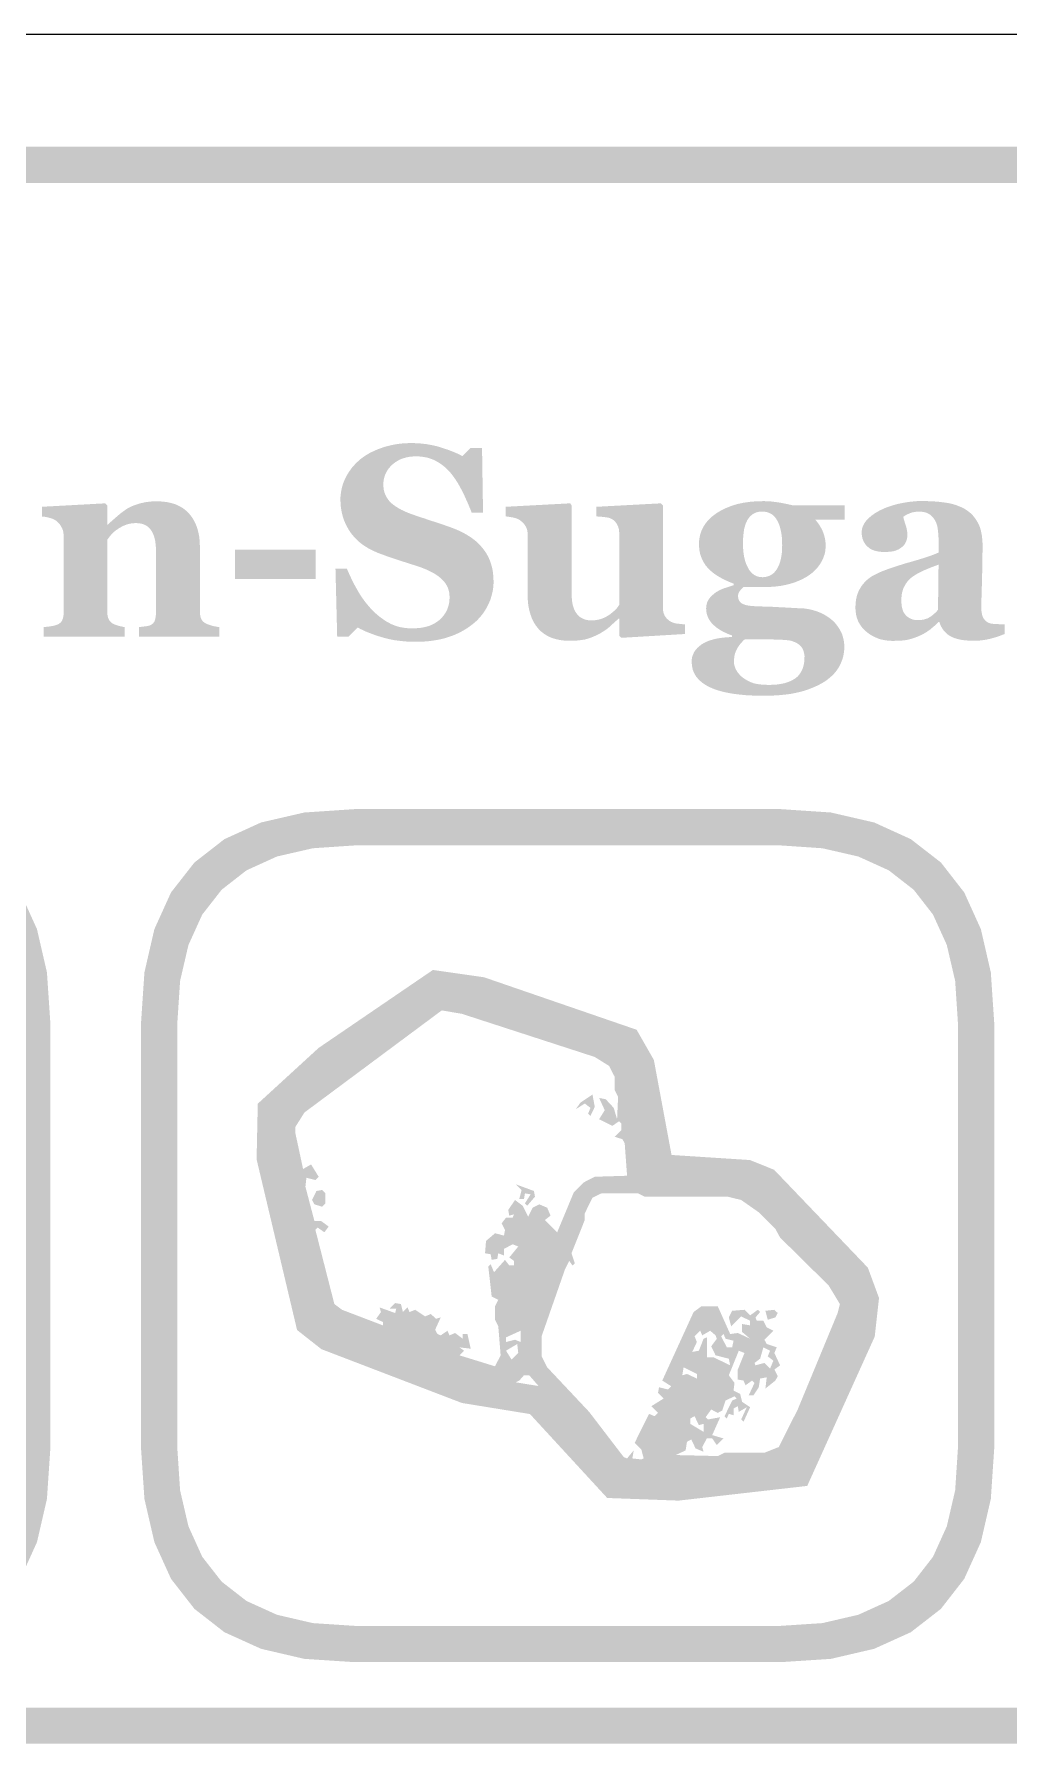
# Model space of a CAD drawing. Header units: millimetres. Extents: x 6 to 297, y 6 to 451.
# Drawn here: x 32.12 to 42.86, y 20.56 to 39.4 of the extents above; entities that cross this region are included whole.
import ezdxf

# ---------------------------------------------------------------- set-up
doc = ezdxf.new("R2010")
doc.units = ezdxf.units.MM
doc.layers.add('CUT', color=1, linetype='Continuous')
doc.layers.add('RASTER', color=7, linetype='Continuous')

msp = doc.modelspace()

# ---------------------------------------------------------------- hatches: boundary and pattern name
at = {"layer": 'RASTER'}
h = msp.add_hatch(color=7, dxfattribs=at)
h.paths.add_polyline_path([(7.2, 35.956), (7.234, 36.471), (7.337, 36.918), (7.509, 37.296), (7.75, 37.606), (8.059, 37.846), (8.438, 38.018), (8.884, 38.121), (9.4, 38.156), (66.6, 38.156), (67.116, 38.121), (67.563, 38.018), (67.941, 37.846), (68.25, 37.606), (68.491, 37.296), (68.663, 36.918), (68.766, 36.471), (68.8, 35.956), (68.8, 22.756), (68.766, 22.24), (68.663, 21.793), (68.491, 21.415), (68.25, 21.106), (67.941, 20.865), (67.563, 20.693), (67.116, 20.59), (66.6, 20.556), (9.4, 20.556), (8.884, 20.59), (8.438, 20.693), (8.059, 20.865), (7.75, 21.106), (7.509, 21.415), (7.337, 21.793), (7.234, 22.24), (7.2, 22.756)])
h.paths.add_polyline_path([(7.6, 35.956), (7.6, 22.756), (7.628, 22.334), (7.712, 21.968), (7.853, 21.659), (8.05, 21.406), (8.303, 21.209), (8.612, 21.068), (8.978, 20.984), (9.4, 20.956), (66.6, 20.956), (67.022, 20.984), (67.387, 21.068), (67.697, 21.209), (67.95, 21.406), (68.147, 21.659), (68.288, 21.968), (68.372, 22.334), (68.4, 22.756), (68.4, 35.956), (68.372, 36.378), (68.288, 36.743), (68.147, 37.053), (67.95, 37.306), (67.697, 37.503), (67.387, 37.643), (67.022, 37.728), (66.6, 37.756), (9.4, 37.756), (8.978, 37.728), (8.612, 37.643), (8.303, 37.503), (8.05, 37.306), (7.853, 37.053), (7.712, 36.743), (7.628, 36.378), (7.6, 35.956)], flags=0)
for points in [[(36.321, 32.7), (36.274, 32.701), (36.228, 32.703), (36.182, 32.707), (36.137, 32.712), (36.093, 32.718), (36.05, 32.726), (36.008, 32.736), (35.966, 32.747), (35.926, 32.759), (35.887, 32.771), (35.85, 32.785), (35.814, 32.798), (35.78, 32.812), (35.747, 32.827), (35.716, 32.842), (35.687, 32.858), (35.586, 32.756), (35.461, 32.756), (35.442, 33.507), (35.568, 33.507), (35.579, 33.48), (35.591, 33.453), (35.604, 33.425), (35.617, 33.397), (35.631, 33.369), (35.645, 33.34), (35.661, 33.311), (35.677, 33.282), (35.694, 33.252), (35.711, 33.224), (35.729, 33.196), (35.748, 33.169), (35.767, 33.143), (35.787, 33.118), (35.808, 33.093), (35.829, 33.069), (35.852, 33.045), (35.875, 33.022), (35.899, 33.001), (35.924, 32.98), (35.949, 32.961), (35.975, 32.943), (36.002, 32.925), (36.029, 32.91), (36.057, 32.895), (36.087, 32.883), (36.117, 32.872), (36.149, 32.863), (36.182, 32.857), (36.216, 32.852), (36.251, 32.849), (36.288, 32.848), (36.336, 32.85), (36.381, 32.854), (36.424, 32.862), (36.464, 32.872), (36.5, 32.886), (36.534, 32.903), (36.565, 32.923), (36.593, 32.945), (36.618, 32.971), (36.639, 32.997), (36.658, 33.026), (36.673, 33.055), (36.684, 33.087), (36.693, 33.12), (36.698, 33.155), (36.699, 33.191), (36.698, 33.221), (36.694, 33.249), (36.687, 33.277), (36.677, 33.303), (36.664, 33.328), (36.649, 33.351), (36.63, 33.374), (36.609, 33.395), (36.585, 33.415), (36.558, 33.435), (36.528, 33.454), (36.494, 33.472), (36.458, 33.49), (36.418, 33.507), (36.376, 33.523), (36.33, 33.538), (36.3, 33.548), (36.27, 33.557), (36.241, 33.567), (36.212, 33.576), (36.184, 33.585), (36.157, 33.594), (36.13, 33.603), (36.104, 33.611), (36.078, 33.62), (36.053, 33.628), (36.028, 33.637), (36.004, 33.645), (35.98, 33.654), (35.956, 33.663), (35.933, 33.671), (35.91, 33.68), (35.859, 33.702), (35.812, 33.726), (35.768, 33.753), (35.727, 33.781), (35.69, 33.812), (35.656, 33.846), (35.626, 33.881), (35.598, 33.919), (35.575, 33.958), (35.554, 33.999), (35.536, 34.04), (35.522, 34.083), (35.511, 34.127), (35.503, 34.172), (35.498, 34.219), (35.497, 34.266), (35.497, 34.296), (35.5, 34.326), (35.504, 34.356), (35.51, 34.385), (35.517, 34.414), (35.526, 34.443), (35.537, 34.471), (35.549, 34.5), (35.563, 34.527), (35.579, 34.554), (35.596, 34.58), (35.614, 34.606), (35.634, 34.631), (35.656, 34.655), (35.679, 34.678), (35.703, 34.701), (35.728, 34.721), (35.755, 34.741), (35.783, 34.759), (35.813, 34.777), (35.845, 34.793), (35.879, 34.809), (35.914, 34.824), (35.951, 34.837), (35.989, 34.85), (36.028, 34.86), (36.068, 34.869), (36.108, 34.877), (36.15, 34.883), (36.192, 34.887), (36.235, 34.889), (36.279, 34.89), (36.322, 34.889), (36.364, 34.887), (36.405, 34.883), (36.446, 34.878), (36.486, 34.871), (36.526, 34.863), (36.564, 34.854), (36.603, 34.842), (36.639, 34.83), (36.674, 34.819), (36.707, 34.807), (36.737, 34.795), (36.766, 34.783), (36.793, 34.771), (36.817, 34.759), (36.84, 34.746), (36.929, 34.834), (37.057, 34.834), (37.068, 34.125), (36.942, 34.125), (36.931, 34.154), (36.919, 34.183), (36.907, 34.212), (36.895, 34.241), (36.881, 34.27), (36.868, 34.3), (36.854, 34.329), (36.839, 34.359), (36.824, 34.388), (36.809, 34.416), (36.794, 34.443), (36.778, 34.468), (36.762, 34.493), (36.746, 34.515), (36.73, 34.537), (36.714, 34.557), (36.696, 34.578), (36.677, 34.598), (36.657, 34.616), (36.637, 34.634), (36.616, 34.65), (36.594, 34.666), (36.571, 34.68), (36.548, 34.693), (36.524, 34.705), (36.499, 34.715), (36.473, 34.724), (36.447, 34.731), (36.419, 34.736), (36.39, 34.74), (36.36, 34.743), (36.329, 34.744), (36.29, 34.742), (36.253, 34.738), (36.218, 34.731), (36.185, 34.721), (36.153, 34.709), (36.124, 34.693), (36.096, 34.675), (36.07, 34.654), (36.047, 34.631), (36.026, 34.607), (36.009, 34.581), (35.995, 34.554), (35.984, 34.526), (35.976, 34.496), (35.971, 34.465), (35.97, 34.433), (35.971, 34.403), (35.975, 34.374), (35.982, 34.346), (35.992, 34.32), (36.004, 34.295), (36.019, 34.272), (36.036, 34.25), (36.057, 34.229), (36.08, 34.21), (36.107, 34.191), (36.136, 34.173), (36.168, 34.155), (36.204, 34.138), (36.242, 34.121), (36.284, 34.106), (36.329, 34.09), (36.356, 34.081), (36.383, 34.072), (36.411, 34.063), (36.438, 34.054), (36.466, 34.044), (36.494, 34.035), (36.522, 34.026), (36.55, 34.017), (36.578, 34.008), (36.605, 33.999), (36.631, 33.99), (36.656, 33.981), (36.681, 33.972), (36.705, 33.964), (36.728, 33.955), (36.75, 33.947), (36.802, 33.925), (36.85, 33.902), (36.895, 33.876), (36.937, 33.849), (36.976, 33.82), (37.012, 33.789), (37.044, 33.755), (37.073, 33.72), (37.099, 33.683), (37.122, 33.644), (37.141, 33.602), (37.156, 33.559), (37.169, 33.513), (37.177, 33.465), (37.182, 33.415), (37.184, 33.362), (37.183, 33.329), (37.18, 33.295), (37.175, 33.262), (37.168, 33.23), (37.159, 33.197), (37.149, 33.165), (37.136, 33.133), (37.121, 33.101), (37.105, 33.071), (37.087, 33.041), (37.068, 33.013), (37.047, 32.986), (37.025, 32.961), (37.002, 32.936), (36.977, 32.914), (36.951, 32.892), (36.921, 32.87), (36.89, 32.848), (36.858, 32.829), (36.825, 32.81), (36.79, 32.793), (36.755, 32.777), (36.718, 32.763), (36.68, 32.75), (36.641, 32.738), (36.6, 32.728), (36.558, 32.72), (36.514, 32.713), (36.468, 32.707), (36.421, 32.703), (36.372, 32.701), (36.321, 32.7)], [(34.161, 32.756), (33.279, 32.756), (33.279, 32.863), (33.286, 32.863), (33.293, 32.864), (33.301, 32.865), (33.31, 32.866), (33.318, 32.867), (33.327, 32.868), (33.336, 32.869), (33.346, 32.87), (33.356, 32.871), (33.365, 32.873), (33.373, 32.874), (33.381, 32.876), (33.388, 32.878), (33.395, 32.88), (33.401, 32.882), (33.406, 32.885), (33.414, 32.889), (33.421, 32.894), (33.427, 32.899), (33.433, 32.904), (33.438, 32.911), (33.443, 32.917), (33.447, 32.924), (33.45, 32.932), (33.453, 32.94), (33.456, 32.949), (33.458, 32.959), (33.46, 32.97), (33.462, 32.981), (33.463, 32.994), (33.463, 33.008), (33.463, 33.022), (33.463, 33.708), (33.463, 33.744), (33.46, 33.778), (33.456, 33.81), (33.45, 33.839), (33.442, 33.866), (33.432, 33.89), (33.421, 33.913), (33.408, 33.933), (33.394, 33.95), (33.378, 33.966), (33.36, 33.979), (33.341, 33.989), (33.319, 33.998), (33.297, 34.003), (33.273, 34.007), (33.247, 34.008), (33.232, 34.008), (33.218, 34.007), (33.204, 34.006), (33.19, 34.004), (33.176, 34.001), (33.163, 33.998), (33.15, 33.995), (33.137, 33.991), (33.125, 33.986), (33.112, 33.981), (33.1, 33.975), (33.087, 33.969), (33.075, 33.962), (33.063, 33.955), (33.051, 33.948), (33.039, 33.939), (33.028, 33.932), (33.018, 33.925), (33.009, 33.917), (33, 33.91), (32.992, 33.902), (32.984, 33.895), (32.977, 33.887), (32.97, 33.879), (32.964, 33.872), (32.958, 33.864), (32.952, 33.857), (32.947, 33.85), (32.942, 33.844), (32.937, 33.837), (32.932, 33.831), (32.927, 33.825), (32.927, 33.038), (32.927, 33.026), (32.928, 33.014), (32.929, 33.002), (32.931, 32.991), (32.933, 32.981), (32.935, 32.971), (32.938, 32.962), (32.942, 32.953), (32.946, 32.944), (32.95, 32.937), (32.956, 32.929), (32.961, 32.923), (32.968, 32.916), (32.975, 32.911), (32.982, 32.905), (32.99, 32.901), (32.996, 32.898), (33.003, 32.894), (33.009, 32.891), (33.017, 32.888), (33.024, 32.885), (33.032, 32.883), (33.04, 32.88), (33.049, 32.877), (33.058, 32.875), (33.066, 32.873), (33.075, 32.87), (33.084, 32.869), (33.092, 32.867), (33.101, 32.865), (33.109, 32.864), (33.118, 32.863), (33.118, 32.756), (32.227, 32.756), (32.227, 32.863), (32.236, 32.863), (32.245, 32.864), (32.255, 32.865), (32.264, 32.866), (32.273, 32.867), (32.282, 32.868), (32.292, 32.869), (32.301, 32.871), (32.31, 32.872), (32.319, 32.874), (32.327, 32.875), (32.336, 32.877), (32.343, 32.879), (32.351, 32.88), (32.358, 32.883), (32.365, 32.885), (32.376, 32.889), (32.386, 32.894), (32.396, 32.899), (32.404, 32.905), (32.412, 32.912), (32.419, 32.919), (32.424, 32.926), (32.429, 32.934), (32.433, 32.943), (32.437, 32.953), (32.44, 32.963), (32.442, 32.973), (32.444, 32.985), (32.446, 32.997), (32.447, 33.009), (32.447, 33.022), (32.447, 33.875), (32.446, 33.886), (32.445, 33.897), (32.443, 33.909), (32.441, 33.92), (32.438, 33.931), (32.434, 33.942), (32.429, 33.953), (32.423, 33.964), (32.417, 33.975), (32.411, 33.985), (32.404, 33.995), (32.396, 34.004), (32.388, 34.013), (32.38, 34.021), (32.371, 34.029), (32.362, 34.036), (32.355, 34.04), (32.348, 34.044), (32.34, 34.048), (32.332, 34.052), (32.323, 34.056), (32.314, 34.059), (32.305, 34.062), (32.295, 34.065), (32.285, 34.068), (32.275, 34.071), (32.264, 34.073), (32.253, 34.075), (32.242, 34.077), (32.23, 34.079), (32.219, 34.08), (32.207, 34.081), (32.207, 34.188), (32.905, 34.226), (32.927, 34.204), (32.927, 33.992), (32.933, 33.992), (32.944, 34.001), (32.955, 34.011), (32.966, 34.022), (32.979, 34.032), (32.991, 34.044), (33.005, 34.055), (33.018, 34.067), (33.033, 34.08), (33.047, 34.092), (33.061, 34.104), (33.075, 34.116), (33.089, 34.126), (33.103, 34.137), (33.116, 34.146), (33.129, 34.155), (33.141, 34.163), (33.155, 34.172), (33.17, 34.18), (33.187, 34.188), (33.204, 34.196), (33.222, 34.203), (33.241, 34.21), (33.262, 34.217), (33.283, 34.224), (33.305, 34.229), (33.328, 34.234), (33.351, 34.239), (33.374, 34.242), (33.398, 34.245), (33.422, 34.247), (33.446, 34.248), (33.471, 34.248), (33.529, 34.246), (33.583, 34.24), (33.633, 34.229), (33.68, 34.215), (33.723, 34.195), (33.762, 34.172), (33.797, 34.145), (33.829, 34.113), (33.857, 34.078), (33.881, 34.04), (33.902, 33.999), (33.918, 33.955), (33.931, 33.909), (33.941, 33.86), (33.946, 33.808), (33.948, 33.753), (33.948, 33.036), (33.948, 33.022), (33.949, 33.01), (33.951, 32.998), (33.952, 32.987), (33.955, 32.976), (33.957, 32.967), (33.961, 32.957), (33.964, 32.949), (33.969, 32.941), (33.974, 32.934), (33.98, 32.927), (33.987, 32.92), (33.995, 32.914), (34.004, 32.908), (34.014, 32.903), (34.024, 32.898), (34.03, 32.895), (34.037, 32.893), (34.044, 32.89), (34.051, 32.888), (34.058, 32.885), (34.066, 32.882), (34.074, 32.88), (34.082, 32.877), (34.091, 32.875), (34.1, 32.873), (34.109, 32.87), (34.119, 32.869), (34.129, 32.867), (34.139, 32.865), (34.15, 32.864), (34.161, 32.863)], [(39.292, 32.786), (38.593, 32.744), (38.571, 32.765), (38.571, 32.956), (38.563, 32.956), (38.55, 32.945), (38.538, 32.934), (38.525, 32.923), (38.513, 32.912), (38.501, 32.901), (38.489, 32.89), (38.477, 32.879), (38.465, 32.868), (38.453, 32.857), (38.44, 32.847), (38.427, 32.837), (38.413, 32.827), (38.398, 32.817), (38.383, 32.808), (38.368, 32.798), (38.352, 32.789), (38.333, 32.78), (38.315, 32.771), (38.297, 32.763), (38.279, 32.755), (38.261, 32.748), (38.244, 32.742), (38.227, 32.736), (38.21, 32.731), (38.193, 32.726), (38.173, 32.723), (38.152, 32.719), (38.128, 32.717), (38.103, 32.714), (38.076, 32.713), (38.047, 32.712), (38.016, 32.712), (37.962, 32.714), (37.912, 32.72), (37.865, 32.731), (37.821, 32.745), (37.78, 32.764), (37.742, 32.787), (37.708, 32.814), (37.677, 32.845), (37.649, 32.88), (37.625, 32.919), (37.605, 32.961), (37.589, 33.006), (37.576, 33.055), (37.566, 33.107), (37.561, 33.162), (37.559, 33.222), (37.559, 33.881), (37.559, 33.895), (37.558, 33.908), (37.556, 33.921), (37.554, 33.933), (37.55, 33.944), (37.547, 33.954), (37.542, 33.964), (37.537, 33.974), (37.531, 33.983), (37.525, 33.991), (37.519, 34), (37.511, 34.008), (37.504, 34.015), (37.496, 34.023), (37.487, 34.03), (37.479, 34.037), (37.471, 34.043), (37.463, 34.048), (37.454, 34.052), (37.445, 34.056), (37.435, 34.06), (37.425, 34.063), (37.414, 34.066), (37.402, 34.069), (37.391, 34.071), (37.379, 34.073), (37.368, 34.075), (37.358, 34.077), (37.347, 34.078), (37.337, 34.08), (37.327, 34.081), (37.317, 34.081), (37.317, 34.188), (38.028, 34.226), (38.044, 34.204), (38.044, 33.23), (38.045, 33.194), (38.048, 33.16), (38.052, 33.128), (38.058, 33.099), (38.067, 33.073), (38.076, 33.049), (38.088, 33.027), (38.102, 33.008), (38.117, 32.991), (38.133, 32.976), (38.151, 32.964), (38.17, 32.954), (38.191, 32.946), (38.213, 32.94), (38.236, 32.937), (38.261, 32.936), (38.286, 32.937), (38.311, 32.939), (38.336, 32.944), (38.359, 32.949), (38.382, 32.957), (38.405, 32.966), (38.426, 32.977), (38.448, 32.99), (38.468, 33.004), (38.486, 33.018), (38.503, 33.032), (38.519, 33.046), (38.534, 33.061), (38.547, 33.076), (38.558, 33.091), (38.568, 33.106), (38.568, 33.895), (38.568, 33.908), (38.567, 33.92), (38.566, 33.931), (38.564, 33.943), (38.561, 33.954), (38.558, 33.964), (38.554, 33.975), (38.549, 33.985), (38.544, 33.994), (38.539, 34.004), (38.533, 34.012), (38.526, 34.021), (38.519, 34.028), (38.511, 34.036), (38.503, 34.043), (38.494, 34.049), (38.487, 34.053), (38.479, 34.057), (38.471, 34.061), (38.462, 34.064), (38.452, 34.067), (38.441, 34.069), (38.43, 34.071), (38.418, 34.073), (38.406, 34.074), (38.394, 34.075), (38.381, 34.077), (38.369, 34.078), (38.356, 34.079), (38.343, 34.08), (38.331, 34.081), (38.318, 34.081), (38.318, 34.188), (39.028, 34.226), (39.05, 34.204), (39.05, 33.074), (39.051, 33.061), (39.052, 33.049), (39.053, 33.037), (39.055, 33.026), (39.058, 33.016), (39.062, 33.005), (39.066, 32.996), (39.071, 32.986), (39.076, 32.978), (39.082, 32.969), (39.089, 32.961), (39.096, 32.953), (39.104, 32.946), (39.112, 32.939), (39.121, 32.932), (39.131, 32.926), (39.138, 32.921), (39.146, 32.918), (39.154, 32.914), (39.163, 32.911), (39.172, 32.908), (39.182, 32.905), (39.192, 32.903), (39.203, 32.901), (39.215, 32.9), (39.226, 32.899), (39.237, 32.897), (39.248, 32.896), (39.259, 32.895), (39.27, 32.894), (39.281, 32.894), (39.292, 32.893)], [(35.224, 33.393), (34.336, 33.393), (34.336, 33.717), (35.224, 33.717)]]:
    msp.add_hatch(color=7, dxfattribs=at).paths.add_polyline_path(points)
h = msp.add_hatch(color=7, dxfattribs=at)
h.paths.add_polyline_path([(41.051, 34.045), (40.729, 34.045), (40.743, 34.029), (40.756, 34.012), (40.768, 33.995), (40.779, 33.979), (40.789, 33.961), (40.799, 33.944), (40.807, 33.926), (40.815, 33.909), (40.821, 33.891), (40.827, 33.872), (40.832, 33.854), (40.836, 33.835), (40.839, 33.817), (40.841, 33.798), (40.843, 33.778), (40.843, 33.759), (40.842, 33.734), (40.84, 33.709), (40.836, 33.685), (40.83, 33.661), (40.822, 33.638), (40.813, 33.615), (40.802, 33.592), (40.789, 33.569), (40.775, 33.548), (40.76, 33.527), (40.744, 33.508), (40.726, 33.489), (40.708, 33.472), (40.689, 33.455), (40.668, 33.44), (40.647, 33.425), (40.624, 33.411), (40.6, 33.398), (40.576, 33.386), (40.55, 33.374), (40.523, 33.363), (40.496, 33.353), (40.467, 33.344), (40.438, 33.336), (40.407, 33.328), (40.376, 33.322), (40.345, 33.316), (40.312, 33.312), (40.279, 33.308), (40.246, 33.306), (40.212, 33.304), (40.177, 33.304), (39.938, 33.304), (39.934, 33.3), (39.929, 33.296), (39.924, 33.292), (39.919, 33.287), (39.915, 33.281), (39.91, 33.275), (39.904, 33.269), (39.899, 33.262), (39.894, 33.255), (39.89, 33.248), (39.886, 33.241), (39.883, 33.234), (39.881, 33.227), (39.879, 33.22), (39.878, 33.214), (39.878, 33.207), (39.879, 33.191), (39.881, 33.177), (39.885, 33.164), (39.891, 33.152), (39.898, 33.142), (39.907, 33.132), (39.917, 33.124), (39.929, 33.118), (39.943, 33.112), (39.96, 33.106), (39.979, 33.102), (40.001, 33.098), (40.026, 33.095), (40.053, 33.093), (40.083, 33.091), (40.115, 33.09), (40.149, 33.089), (40.182, 33.088), (40.216, 33.087), (40.249, 33.086), (40.283, 33.084), (40.317, 33.082), (40.351, 33.081), (40.385, 33.079), (40.418, 33.077), (40.448, 33.075), (40.476, 33.074), (40.502, 33.072), (40.525, 33.071), (40.545, 33.07), (40.564, 33.07), (40.58, 33.069), (40.601, 33.068), (40.622, 33.065), (40.643, 33.062), (40.664, 33.058), (40.685, 33.054), (40.706, 33.048), (40.727, 33.042), (40.748, 33.035), (40.769, 33.027), (40.788, 33.019), (40.808, 33.01), (40.826, 33), (40.844, 32.99), (40.861, 32.979), (40.877, 32.968), (40.893, 32.956), (40.91, 32.943), (40.925, 32.929), (40.94, 32.914), (40.955, 32.898), (40.968, 32.881), (40.981, 32.863), (40.993, 32.845), (41.004, 32.825), (41.015, 32.805), (41.024, 32.784), (41.031, 32.762), (41.037, 32.739), (41.042, 32.716), (41.046, 32.692), (41.048, 32.667), (41.048, 32.641), (41.048, 32.614), (41.045, 32.587), (41.041, 32.56), (41.035, 32.533), (41.027, 32.507), (41.018, 32.482), (41.007, 32.457), (40.995, 32.432), (40.981, 32.408), (40.965, 32.385), (40.947, 32.362), (40.927, 32.34), (40.906, 32.32), (40.883, 32.3), (40.858, 32.28), (40.832, 32.262), (40.802, 32.244), (40.771, 32.227), (40.738, 32.211), (40.704, 32.196), (40.669, 32.182), (40.632, 32.169), (40.594, 32.157), (40.554, 32.146), (40.512, 32.137), (40.468, 32.128), (40.422, 32.121), (40.373, 32.116), (40.322, 32.111), (40.268, 32.108), (40.212, 32.106), (40.153, 32.105), (40.06, 32.107), (39.972, 32.111), (39.89, 32.119), (39.814, 32.129), (39.744, 32.142), (39.679, 32.158), (39.62, 32.177), (39.567, 32.199), (39.52, 32.224), (39.48, 32.252), (39.445, 32.283), (39.417, 32.316), (39.395, 32.353), (39.379, 32.392), (39.37, 32.435), (39.367, 32.48), (39.368, 32.509), (39.373, 32.536), (39.382, 32.561), (39.394, 32.586), (39.409, 32.609), (39.428, 32.631), (39.45, 32.651), (39.475, 32.671), (39.504, 32.688), (39.537, 32.704), (39.573, 32.717), (39.614, 32.729), (39.658, 32.738), (39.705, 32.745), (39.757, 32.75), (39.812, 32.753), (39.812, 32.77), (39.779, 32.782), (39.748, 32.795), (39.719, 32.809), (39.692, 32.823), (39.667, 32.839), (39.643, 32.855), (39.622, 32.873), (39.602, 32.891), (39.584, 32.91), (39.569, 32.93), (39.556, 32.951), (39.545, 32.973), (39.537, 32.995), (39.531, 33.018), (39.528, 33.042), (39.526, 33.066), (39.527, 33.081), (39.528, 33.096), (39.531, 33.11), (39.534, 33.123), (39.538, 33.136), (39.543, 33.148), (39.549, 33.159), (39.556, 33.17), (39.564, 33.181), (39.572, 33.191), (39.581, 33.201), (39.591, 33.21), (39.601, 33.219), (39.611, 33.228), (39.622, 33.237), (39.633, 33.245), (39.644, 33.252), (39.655, 33.258), (39.667, 33.265), (39.679, 33.271), (39.691, 33.277), (39.705, 33.282), (39.719, 33.288), (39.733, 33.293), (39.747, 33.297), (39.761, 33.302), (39.774, 33.306), (39.787, 33.31), (39.799, 33.314), (39.81, 33.318), (39.821, 33.321), (39.831, 33.324), (39.831, 33.34), (39.783, 33.359), (39.739, 33.379), (39.697, 33.4), (39.659, 33.422), (39.625, 33.444), (39.593, 33.468), (39.565, 33.493), (39.54, 33.519), (39.518, 33.546), (39.5, 33.575), (39.484, 33.605), (39.471, 33.636), (39.46, 33.669), (39.453, 33.703), (39.449, 33.739), (39.447, 33.777), (39.45, 33.829), (39.46, 33.879), (39.475, 33.926), (39.497, 33.97), (39.525, 34.012), (39.559, 34.051), (39.599, 34.087), (39.646, 34.121), (39.697, 34.151), (39.752, 34.177), (39.81, 34.2), (39.871, 34.218), (39.935, 34.232), (40.003, 34.242), (40.074, 34.248), (40.149, 34.25), (40.174, 34.25), (40.198, 34.249), (40.223, 34.248), (40.247, 34.246), (40.271, 34.243), (40.295, 34.24), (40.318, 34.237), (40.342, 34.233), (40.364, 34.229), (40.385, 34.225), (40.405, 34.221), (40.423, 34.217), (40.44, 34.213), (40.456, 34.21), (40.47, 34.206), (40.483, 34.203), (41.051, 34.203)])
h.paths.add_polyline_path([(40.364, 33.765), (40.363, 33.807), (40.361, 33.846), (40.357, 33.883), (40.351, 33.918), (40.343, 33.951), (40.334, 33.982), (40.323, 34.01), (40.31, 34.036), (40.296, 34.059), (40.279, 34.08), (40.261, 34.097), (40.241, 34.111), (40.219, 34.122), (40.196, 34.129), (40.17, 34.134), (40.143, 34.136), (40.129, 34.135), (40.115, 34.134), (40.102, 34.132), (40.09, 34.129), (40.077, 34.125), (40.066, 34.12), (40.054, 34.115), (40.043, 34.109), (40.033, 34.101), (40.023, 34.093), (40.014, 34.085), (40.005, 34.075), (39.997, 34.065), (39.989, 34.054), (39.981, 34.043), (39.975, 34.03), (39.969, 34.017), (39.963, 34.004), (39.958, 33.99), (39.954, 33.976), (39.95, 33.961), (39.946, 33.946), (39.943, 33.93), (39.941, 33.914), (39.939, 33.897), (39.937, 33.88), (39.936, 33.863), (39.934, 33.846), (39.933, 33.829), (39.933, 33.812), (39.932, 33.794), (39.932, 33.777), (39.933, 33.738), (39.936, 33.7), (39.94, 33.665), (39.946, 33.631), (39.954, 33.599), (39.963, 33.569), (39.975, 33.541), (39.988, 33.515), (40.002, 33.49), (40.019, 33.47), (40.036, 33.452), (40.055, 33.438), (40.076, 33.426), (40.098, 33.418), (40.121, 33.414), (40.146, 33.412), (40.172, 33.413), (40.196, 33.418), (40.218, 33.425), (40.239, 33.435), (40.259, 33.448), (40.277, 33.464), (40.293, 33.483), (40.308, 33.504), (40.321, 33.529), (40.333, 33.555), (40.342, 33.584), (40.35, 33.616), (40.356, 33.649), (40.361, 33.686), (40.363, 33.724), (40.364, 33.765)], flags=0)
h.paths.add_polyline_path([(40.61, 32.535), (40.61, 32.547), (40.609, 32.559), (40.606, 32.572), (40.603, 32.584), (40.599, 32.597), (40.595, 32.609), (40.589, 32.621), (40.583, 32.633), (40.574, 32.645), (40.564, 32.657), (40.552, 32.668), (40.537, 32.678), (40.521, 32.688), (40.502, 32.697), (40.481, 32.705), (40.458, 32.713), (40.444, 32.715), (40.427, 32.717), (40.409, 32.719), (40.388, 32.721), (40.365, 32.722), (40.341, 32.723), (40.314, 32.724), (40.284, 32.725), (40.253, 32.726), (40.218, 32.726), (40.181, 32.727), (40.141, 32.727), (40.098, 32.727), (40.052, 32.728), (40.004, 32.728), (39.953, 32.728), (39.94, 32.717), (39.928, 32.705), (39.917, 32.693), (39.906, 32.68), (39.895, 32.667), (39.885, 32.653), (39.876, 32.639), (39.867, 32.624), (39.859, 32.608), (39.852, 32.592), (39.846, 32.575), (39.841, 32.558), (39.837, 32.539), (39.835, 32.52), (39.833, 32.5), (39.833, 32.479), (39.833, 32.47), (39.834, 32.46), (39.835, 32.45), (39.838, 32.44), (39.841, 32.43), (39.844, 32.42), (39.848, 32.409), (39.853, 32.398), (39.859, 32.387), (39.865, 32.377), (39.872, 32.366), (39.879, 32.356), (39.888, 32.346), (39.897, 32.336), (39.907, 32.326), (39.917, 32.316), (39.93, 32.306), (39.944, 32.296), (39.958, 32.287), (39.972, 32.278), (39.986, 32.27), (40.001, 32.263), (40.016, 32.256), (40.032, 32.25), (40.048, 32.244), (40.067, 32.239), (40.088, 32.235), (40.111, 32.232), (40.136, 32.229), (40.162, 32.227), (40.191, 32.226), (40.222, 32.225), (40.268, 32.227), (40.311, 32.23), (40.351, 32.236), (40.389, 32.244), (40.423, 32.254), (40.455, 32.267), (40.484, 32.282), (40.511, 32.299), (40.534, 32.318), (40.554, 32.341), (40.571, 32.366), (40.585, 32.394), (40.596, 32.425), (40.604, 32.459), (40.609, 32.495), (40.61, 32.535)], flags=0)
h = msp.add_hatch(color=7, dxfattribs=at)
h.paths.add_polyline_path([(42.815, 32.786), (42.798, 32.78), (42.781, 32.773), (42.763, 32.766), (42.745, 32.76), (42.725, 32.753), (42.705, 32.747), (42.684, 32.741), (42.663, 32.735), (42.64, 32.73), (42.618, 32.725), (42.595, 32.721), (42.572, 32.718), (42.549, 32.715), (42.525, 32.713), (42.501, 32.712), (42.477, 32.712), (42.433, 32.713), (42.392, 32.715), (42.355, 32.719), (42.32, 32.725), (42.289, 32.733), (42.26, 32.742), (42.234, 32.753), (42.211, 32.765), (42.191, 32.779), (42.172, 32.795), (42.155, 32.812), (42.14, 32.83), (42.126, 32.85), (42.114, 32.871), (42.104, 32.894), (42.096, 32.918), (42.087, 32.918), (42.075, 32.906), (42.062, 32.894), (42.05, 32.883), (42.038, 32.872), (42.026, 32.862), (42.014, 32.852), (42.003, 32.842), (41.991, 32.833), (41.979, 32.825), (41.967, 32.816), (41.955, 32.808), (41.943, 32.801), (41.931, 32.793), (41.918, 32.786), (41.905, 32.78), (41.892, 32.773), (41.875, 32.766), (41.858, 32.758), (41.841, 32.752), (41.825, 32.745), (41.808, 32.74), (41.792, 32.734), (41.776, 32.73), (41.76, 32.726), (41.743, 32.722), (41.725, 32.719), (41.705, 32.716), (41.683, 32.714), (41.66, 32.712), (41.636, 32.711), (41.609, 32.711), (41.582, 32.71), (41.54, 32.712), (41.5, 32.717), (41.461, 32.724), (41.424, 32.735), (41.389, 32.75), (41.355, 32.767), (41.322, 32.787), (41.292, 32.811), (41.263, 32.837), (41.239, 32.865), (41.218, 32.895), (41.201, 32.927), (41.188, 32.962), (41.179, 32.998), (41.173, 33.036), (41.171, 33.077), (41.172, 33.1), (41.173, 33.122), (41.175, 33.144), (41.178, 33.165), (41.182, 33.184), (41.186, 33.203), (41.192, 33.221), (41.198, 33.238), (41.205, 33.255), (41.212, 33.271), (41.221, 33.286), (41.23, 33.301), (41.239, 33.316), (41.25, 33.33), (41.261, 33.343), (41.272, 33.356), (41.284, 33.368), (41.295, 33.379), (41.307, 33.389), (41.32, 33.399), (41.333, 33.409), (41.346, 33.418), (41.36, 33.426), (41.374, 33.434), (41.389, 33.442), (41.404, 33.449), (41.419, 33.456), (41.435, 33.464), (41.451, 33.471), (41.467, 33.478), (41.484, 33.484), (41.501, 33.491), (41.535, 33.503), (41.57, 33.515), (41.607, 33.528), (41.646, 33.54), (41.686, 33.553), (41.728, 33.566), (41.772, 33.578), (41.817, 33.591), (41.862, 33.604), (41.903, 33.617), (41.942, 33.629), (41.977, 33.641), (42.009, 33.652), (42.038, 33.663), (42.064, 33.674), (42.087, 33.684), (42.087, 33.825), (42.087, 33.835), (42.087, 33.845), (42.086, 33.856), (42.085, 33.868), (42.085, 33.88), (42.084, 33.893), (42.082, 33.907), (42.081, 33.922), (42.079, 33.936), (42.077, 33.951), (42.075, 33.964), (42.072, 33.977), (42.069, 33.989), (42.065, 34.001), (42.061, 34.012), (42.056, 34.023), (42.051, 34.034), (42.044, 34.045), (42.037, 34.056), (42.03, 34.066), (42.021, 34.076), (42.012, 34.085), (42.002, 34.094), (41.992, 34.102), (41.98, 34.109), (41.968, 34.116), (41.955, 34.122), (41.941, 34.126), (41.926, 34.13), (41.91, 34.132), (41.893, 34.134), (41.876, 34.134), (41.86, 34.134), (41.845, 34.133), (41.831, 34.132), (41.817, 34.13), (41.804, 34.127), (41.791, 34.124), (41.779, 34.12), (41.768, 34.116), (41.758, 34.111), (41.748, 34.107), (41.738, 34.102), (41.729, 34.097), (41.721, 34.093), (41.713, 34.088), (41.706, 34.083), (41.699, 34.078), (41.7, 34.071), (41.702, 34.062), (41.704, 34.052), (41.707, 34.042), (41.711, 34.03), (41.714, 34.017), (41.719, 34.004), (41.724, 33.989), (41.728, 33.974), (41.733, 33.959), (41.736, 33.945), (41.739, 33.93), (41.741, 33.916), (41.743, 33.902), (41.744, 33.887), (41.744, 33.873), (41.744, 33.867), (41.743, 33.86), (41.742, 33.853), (41.741, 33.845), (41.739, 33.837), (41.737, 33.829), (41.734, 33.82), (41.731, 33.811), (41.727, 33.802), (41.724, 33.793), (41.719, 33.785), (41.715, 33.778), (41.71, 33.77), (41.705, 33.764), (41.699, 33.758), (41.693, 33.752), (41.684, 33.745), (41.676, 33.738), (41.666, 33.732), (41.657, 33.726), (41.648, 33.72), (41.638, 33.715), (41.628, 33.711), (41.617, 33.706), (41.606, 33.703), (41.594, 33.699), (41.58, 33.697), (41.565, 33.694), (41.548, 33.693), (41.53, 33.691), (41.51, 33.691), (41.489, 33.69), (41.459, 33.691), (41.431, 33.694), (41.405, 33.699), (41.381, 33.705), (41.359, 33.713), (41.338, 33.724), (41.32, 33.736), (41.303, 33.75), (41.288, 33.765), (41.276, 33.782), (41.265, 33.799), (41.256, 33.818), (41.249, 33.838), (41.244, 33.859), (41.241, 33.881), (41.24, 33.904), (41.241, 33.924), (41.244, 33.944), (41.249, 33.963), (41.257, 33.982), (41.266, 34), (41.277, 34.018), (41.29, 34.035), (41.305, 34.051), (41.322, 34.067), (41.34, 34.083), (41.358, 34.097), (41.378, 34.111), (41.398, 34.124), (41.419, 34.136), (41.441, 34.148), (41.464, 34.159), (41.488, 34.17), (41.512, 34.18), (41.537, 34.189), (41.564, 34.198), (41.591, 34.206), (41.618, 34.214), (41.647, 34.221), (41.677, 34.227), (41.707, 34.233), (41.736, 34.238), (41.764, 34.242), (41.792, 34.245), (41.82, 34.248), (41.847, 34.25), (41.874, 34.251), (41.899, 34.251), (41.935, 34.251), (41.969, 34.25), (42.003, 34.249), (42.036, 34.247), (42.068, 34.245), (42.099, 34.242), (42.13, 34.238), (42.16, 34.234), (42.189, 34.23), (42.218, 34.224), (42.246, 34.217), (42.273, 34.209), (42.299, 34.199), (42.325, 34.189), (42.35, 34.178), (42.374, 34.165), (42.396, 34.151), (42.417, 34.136), (42.437, 34.12), (42.456, 34.102), (42.473, 34.083), (42.489, 34.062), (42.504, 34.04), (42.518, 34.016), (42.531, 33.991), (42.542, 33.964), (42.551, 33.935), (42.558, 33.904), (42.564, 33.871), (42.568, 33.837), (42.571, 33.8), (42.572, 33.762), (42.572, 33.72), (42.571, 33.675), (42.571, 33.629), (42.57, 33.581), (42.569, 33.531), (42.568, 33.479), (42.567, 33.425), (42.565, 33.37), (42.564, 33.315), (42.562, 33.266), (42.561, 33.221), (42.56, 33.181), (42.56, 33.146), (42.559, 33.116), (42.559, 33.091), (42.559, 33.071), (42.559, 33.055), (42.56, 33.039), (42.561, 33.025), (42.564, 33.012), (42.566, 32.999), (42.57, 32.987), (42.574, 32.977), (42.578, 32.967), (42.584, 32.957), (42.59, 32.949), (42.596, 32.941), (42.603, 32.933), (42.611, 32.927), (42.62, 32.92), (42.629, 32.915), (42.639, 32.91), (42.646, 32.907), (42.653, 32.904), (42.662, 32.902), (42.671, 32.9), (42.681, 32.899), (42.693, 32.897), (42.705, 32.896), (42.718, 32.896), (42.731, 32.895), (42.744, 32.895), (42.756, 32.894), (42.769, 32.894), (42.781, 32.894), (42.792, 32.894), (42.804, 32.893), (42.815, 32.893)])
h.paths.add_polyline_path([(42.087, 33.55), (42.066, 33.543), (42.046, 33.535), (42.026, 33.528), (42.005, 33.52), (41.985, 33.512), (41.965, 33.503), (41.944, 33.495), (41.924, 33.486), (41.905, 33.477), (41.886, 33.468), (41.868, 33.459), (41.851, 33.449), (41.835, 33.44), (41.82, 33.43), (41.806, 33.42), (41.792, 33.411), (41.779, 33.4), (41.767, 33.389), (41.755, 33.377), (41.744, 33.364), (41.734, 33.35), (41.724, 33.336), (41.716, 33.321), (41.708, 33.306), (41.7, 33.29), (41.694, 33.273), (41.689, 33.255), (41.684, 33.236), (41.681, 33.217), (41.679, 33.197), (41.677, 33.177), (41.677, 33.156), (41.678, 33.128), (41.68, 33.102), (41.684, 33.079), (41.69, 33.057), (41.697, 33.037), (41.706, 33.02), (41.717, 33.004), (41.729, 32.99), (41.742, 32.978), (41.756, 32.968), (41.771, 32.959), (41.787, 32.952), (41.803, 32.946), (41.82, 32.942), (41.838, 32.94), (41.857, 32.939), (41.877, 32.939), (41.895, 32.941), (41.913, 32.943), (41.93, 32.947), (41.946, 32.952), (41.962, 32.957), (41.976, 32.964), (41.99, 32.972), (42.002, 32.98), (42.015, 32.989), (42.027, 32.999), (42.038, 33.009), (42.05, 33.019), (42.061, 33.03), (42.071, 33.041), (42.081, 33.053)], flags=0)
h = msp.add_hatch(color=7, dxfattribs=at)
h.paths.add_polyline_path([(22.9, 28.506), (22.937, 29.057), (23.047, 29.534), (23.23, 29.938), (23.488, 30.268), (23.818, 30.525), (24.222, 30.709), (24.699, 30.819), (25.25, 30.856), (29.95, 30.856), (30.501, 30.819), (30.978, 30.709), (31.382, 30.525), (31.713, 30.268), (31.97, 29.938), (32.153, 29.534), (32.263, 29.057), (32.3, 28.506), (32.3, 23.806), (32.263, 23.255), (32.153, 22.778), (31.97, 22.374), (31.713, 22.043), (31.382, 21.786), (30.978, 21.603), (30.501, 21.492), (29.95, 21.456), (25.25, 21.456), (24.699, 21.492), (24.222, 21.603), (23.818, 21.786), (23.488, 22.043), (23.23, 22.374), (23.047, 22.778), (22.937, 23.255), (22.9, 23.806)])
h.paths.add_polyline_path([(23.3, 28.506), (23.3, 23.806), (23.33, 23.349), (23.422, 22.953), (23.574, 22.617), (23.788, 22.343), (24.062, 22.13), (24.397, 21.978), (24.793, 21.886), (25.25, 21.856), (29.95, 21.856), (30.407, 21.886), (30.803, 21.978), (31.138, 22.13), (31.413, 22.343), (31.626, 22.617), (31.778, 22.953), (31.87, 23.349), (31.9, 23.806), (31.9, 28.506), (31.87, 28.963), (31.778, 29.359), (31.626, 29.694), (31.413, 29.968), (31.138, 30.182), (30.803, 30.334), (30.407, 30.425), (29.95, 30.456), (25.25, 30.456), (24.793, 30.425), (24.397, 30.334), (24.062, 30.182), (23.788, 29.968), (23.574, 29.694), (23.422, 29.359), (23.33, 28.963), (23.3, 28.506)], flags=0)
h = msp.add_hatch(color=7, dxfattribs=at)
h.paths.add_polyline_path([(33.3, 28.506), (33.337, 29.057), (33.447, 29.534), (33.63, 29.938), (33.888, 30.268), (34.218, 30.525), (34.622, 30.709), (35.099, 30.819), (35.65, 30.856), (40.35, 30.856), (40.901, 30.819), (41.378, 30.709), (41.782, 30.525), (42.113, 30.268), (42.37, 29.938), (42.553, 29.534), (42.663, 29.057), (42.7, 28.506), (42.7, 23.806), (42.663, 23.255), (42.553, 22.778), (42.37, 22.374), (42.113, 22.043), (41.782, 21.786), (41.378, 21.603), (40.901, 21.492), (40.35, 21.456), (35.65, 21.456), (35.099, 21.492), (34.622, 21.603), (34.218, 21.786), (33.888, 22.043), (33.63, 22.374), (33.447, 22.778), (33.337, 23.255), (33.3, 23.806)])
h.paths.add_polyline_path([(33.7, 28.506), (33.7, 23.806), (33.73, 23.349), (33.822, 22.953), (33.974, 22.617), (34.188, 22.343), (34.462, 22.13), (34.797, 21.978), (35.193, 21.886), (35.65, 21.856), (40.35, 21.856), (40.807, 21.886), (41.203, 21.978), (41.538, 22.13), (41.813, 22.343), (42.026, 22.617), (42.178, 22.953), (42.27, 23.349), (42.3, 23.806), (42.3, 28.506), (42.27, 28.963), (42.178, 29.359), (42.026, 29.694), (41.813, 29.968), (41.538, 30.182), (41.203, 30.334), (40.807, 30.425), (40.35, 30.456), (35.65, 30.456), (35.193, 30.425), (34.797, 30.334), (34.462, 30.182), (34.188, 29.968), (33.974, 29.694), (33.822, 29.359), (33.73, 28.963), (33.7, 28.506)], flags=0)
h = msp.add_hatch(color=7, dxfattribs=at)
h.paths.add_polyline_path([(36.516, 29.084), (37.08, 29.003), (38.76, 28.425), (38.95, 28.093), (39.145, 27.045), (40.01, 26.989), (40.275, 26.882), (41.308, 25.803), (41.431, 25.469), (41.384, 25.044), (40.64, 23.398), (39.222, 23.236), (38.436, 23.265), (37.585, 24.19), (36.835, 24.312), (35.287, 24.905), (35.019, 25.116), (34.573, 26.997), (34.586, 27.61), (35.257, 28.225)])
h.paths.add_polyline_path([(36.594, 28.749), (35.456, 27.973), (34.903, 27.467), (34.894, 27.031), (35.305, 25.299), (35.447, 25.187), (36.919, 24.622), (37.746, 24.488), (38.581, 23.58), (39.209, 23.557), (40.423, 23.696), (41.071, 25.129), (41.105, 25.429), (41.03, 25.63), (40.091, 26.611), (39.938, 26.673), (38.876, 26.742), (38.645, 27.981), (38.542, 28.162), (37.005, 28.69), (36.594, 28.749)], flags=0)
h = msp.add_hatch(color=7, dxfattribs=at)
h.paths.add_polyline_path([(36.624, 28.847), (36.687, 28.858), (37.2, 28.711), (38.409, 28.308), (38.604, 28.209), (38.739, 27.941), (38.911, 26.794), (39.912, 26.769), (40.07, 26.706), (40.363, 26.45), (40.487, 26.281), (41.022, 25.753), (41.132, 25.607), (41.195, 25.486), (41.195, 25.266), (40.473, 23.606), (40.205, 23.543), (39.326, 23.507), (39.252, 23.47), (38.593, 23.47), (38.325, 23.716), (38.274, 23.811), (38.105, 23.972), (38.054, 24.067), (37.577, 24.617), (37.519, 24.617), (37.467, 24.559), (37.273, 24.46), (37.053, 24.496), (35.514, 25.083), (35.32, 25.182), (35.246, 25.255), (35.147, 25.522), (34.927, 26.622), (34.818, 26.989), (34.781, 27.392), (34.88, 27.586), (34.99, 27.696), (36.309, 28.685)])
h.paths.add_polyline_path([(36.613, 28.638), (35.1, 27.513), (35.001, 27.355), (35.001, 27.282), (35.085, 26.89), (35.173, 26.941), (35.257, 26.805), (35.221, 26.769), (35.122, 26.794), (35.111, 26.695), (35.21, 26.318), (35.283, 26.318), (35.367, 26.256), (35.32, 26.193), (35.246, 26.245), (35.221, 26.219), (35.43, 25.402), (35.514, 25.339), (35.965, 25.167), (35.965, 25.204), (35.891, 25.24), (35.943, 25.314), (35.928, 25.365), (36.1, 25.303), (36.111, 25.35), (36.038, 25.35), (36.1, 25.413), (36.163, 25.402), (36.185, 25.314), (36.236, 25.365), (36.258, 25.314), (36.32, 25.339), (36.43, 25.266), (36.492, 25.292), (36.551, 25.24), (36.602, 25.255), (36.54, 25.119), (36.566, 25.072), (36.602, 25.057), (36.676, 25.108), (36.698, 25.057), (36.76, 25.083), (36.844, 25.02), (36.844, 25.072), (36.896, 25.072), (36.932, 24.91), (36.808, 24.925), (36.859, 24.888), (36.808, 24.837), (37.2, 24.716), (37.262, 24.837), (37.236, 25.156), (37.2, 25.229), (37.2, 25.376), (37.236, 25.449), (37.163, 25.486), (37.126, 25.816), (37.152, 25.841), (37.189, 25.753), (37.31, 25.889), (37.357, 25.827), (37.409, 25.827), (37.409, 25.878), (37.357, 25.915), (37.456, 26.036), (37.394, 26.061), (37.299, 26.01), (37.299, 25.937), (37.236, 25.962), (37.225, 25.9), (37.163, 25.889), (37.152, 25.951), (37.09, 25.962), (37.101, 26.098), (37.2, 26.182), (37.299, 26.157), (37.31, 26.219), (37.273, 26.292), (37.321, 26.354), (37.394, 26.354), (37.409, 26.391), (37.357, 26.376), (37.346, 26.439), (37.42, 26.549), (37.504, 26.486), (37.566, 26.365), (37.614, 26.464), (37.687, 26.501), (37.775, 26.464), (37.812, 26.376), (37.75, 26.329), (37.885, 26.193), (38.068, 26.633), (38.178, 26.743), (38.299, 26.805), (38.655, 26.816), (38.629, 27.172), (38.604, 27.219), (38.519, 27.245), (38.593, 27.318), (38.593, 27.392), (38.567, 27.417), (38.494, 27.366), (38.347, 27.439), (38.409, 27.538), (38.347, 27.674), (38.42, 27.659), (38.508, 27.564), (38.545, 27.439), (38.556, 27.685), (38.519, 27.758), (38.519, 27.905), (38.457, 28.026), (38.299, 28.125), (36.833, 28.601)], flags=0)
h.paths.add_polyline_path([(38.274, 27.711), (38.299, 27.575), (38.252, 27.476), (38.226, 27.502), (38.252, 27.564), (38.189, 27.612), (38.09, 27.549), (38.142, 27.623)], flags=0)
h.paths.add_polyline_path([(37.431, 26.721), (37.629, 26.648), (37.64, 26.585), (37.555, 26.486), (37.53, 26.512), (37.592, 26.611), (37.53, 26.622), (37.519, 26.56), (37.467, 26.56), (37.493, 26.659)], flags=0)
h.paths.add_polyline_path([(35.232, 26.648), (35.294, 26.659), (35.331, 26.622), (35.331, 26.512), (35.294, 26.475), (35.21, 26.501), (35.184, 26.549)], flags=0)
h.paths.add_polyline_path([(38.373, 26.622), (38.274, 26.574), (38.189, 26.402), (38.189, 26.329), (38.043, 25.962), (38.079, 25.852), (38.054, 25.827), (38.017, 25.878), (37.969, 25.779), (37.713, 25.046), (37.713, 24.826), (37.775, 24.705), (38.237, 24.214), (38.618, 23.716), (38.655, 23.701), (38.728, 23.789), (38.713, 23.701), (38.812, 23.69), (38.838, 23.701), (38.812, 23.8), (38.739, 23.873), (38.897, 24.192), (38.959, 24.166), (38.996, 24.203), (38.922, 24.276), (39.058, 24.361), (38.996, 24.423), (39.007, 24.485), (39.106, 24.46), (39.142, 24.496), (39.043, 24.559), (39.388, 25.314), (39.472, 25.376), (39.655, 25.376), (39.791, 25.072), (39.875, 25.083), (40.011, 25.02), (39.923, 25.094), (39.923, 25.182), (40.011, 25.167), (40.011, 25.218), (39.912, 25.266), (39.802, 25.156), (39.776, 25.255), (39.813, 25.328), (39.949, 25.339), (40.011, 25.277), (40.095, 25.339), (40.121, 25.314), (40.07, 25.255), (40.084, 25.218), (40.157, 25.218), (40.194, 25.145), (40.267, 25.108), (40.168, 25.009), (40.194, 24.962), (40.304, 24.925), (40.278, 24.863), (40.341, 24.727), (40.278, 24.68), (40.315, 24.606), (40.289, 24.559), (40.179, 24.471), (40.194, 24.595), (40.121, 24.581), (40.106, 24.485), (40.048, 24.397), (39.996, 24.397), (40.059, 24.533), (40.033, 24.559), (39.96, 24.507), (39.938, 24.559), (39.875, 24.57), (39.875, 24.68), (39.949, 24.863), (39.886, 24.888), (39.776, 24.617), (39.839, 24.533), (39.828, 24.449), (39.901, 24.412), (39.923, 24.324), (40.011, 24.265), (39.938, 24.104), (39.912, 24.13), (39.974, 24.265), (39.886, 24.214), (39.875, 24.276), (39.828, 24.251), (39.828, 24.177), (39.776, 24.192), (39.754, 24.141), (39.729, 24.166), (39.813, 24.339), (39.864, 24.361), (39.839, 24.386), (39.74, 24.339), (39.703, 24.229), (39.655, 24.203), (39.582, 24.24), (39.52, 24.155), (39.545, 24.13), (39.681, 24.155), (39.593, 23.958), (39.718, 23.921), (39.644, 23.848), (39.593, 23.921), (39.534, 23.921), (39.483, 23.826), (39.498, 23.774), (39.41, 23.811), (39.362, 23.91), (39.315, 23.884), (39.3, 23.789), (39.19, 23.738), (39.655, 23.727), (39.729, 23.763), (40.168, 23.763), (40.326, 23.826), (40.535, 24.24), (40.975, 25.303), (41, 25.402), (40.876, 25.607), (40.341, 26.135), (40.289, 26.23), (40.106, 26.413), (39.912, 26.549), (39.765, 26.585), (38.849, 26.585), (38.776, 26.622)], flags=0)
h.paths.add_polyline_path([(40.179, 25.328), (40.278, 25.339), (40.315, 25.303), (40.289, 25.255), (40.205, 25.229)], flags=0)
h.paths.add_polyline_path([(37.482, 25.108), (37.321, 25.035), (37.321, 24.984), (37.42, 25.009), (37.482, 24.984)], flags=0)
h.paths.add_polyline_path([(39.461, 25.108), (39.399, 25.046), (39.424, 24.984), (39.373, 24.874), (39.446, 24.888), (39.498, 25.02), (39.534, 25.035), (39.534, 24.815), (39.608, 24.815), (39.791, 24.727), (39.776, 24.8), (39.63, 24.837), (39.582, 24.936), (39.644, 25.02), (39.63, 25.057), (39.571, 25.108), (39.483, 25.057)], flags=0)
h.paths.add_polyline_path([(39.718, 25.072), (39.692, 25.046), (39.754, 24.925), (39.813, 24.925), (39.828, 24.998), (39.74, 25.02)], flags=0)
h.paths.add_polyline_path([(37.445, 24.962), (37.321, 24.888), (37.383, 24.789), (37.456, 24.863)], flags=0)
h.paths.add_polyline_path([(40.157, 24.925), (40.121, 24.8), (40.059, 24.753), (40.07, 24.727), (40.168, 24.753), (40.231, 24.691), (40.267, 24.778), (40.205, 24.826), (40.231, 24.888)], flags=0)
h.paths.add_polyline_path([(39.278, 24.705), (39.263, 24.617), (39.315, 24.632), (39.424, 24.581), (39.424, 24.632)], flags=0)
h.paths.add_polyline_path([(39.399, 24.166), (39.351, 24.141), (39.351, 24.082), (39.498, 23.994), (39.498, 24.082), (39.446, 24.067)], flags=0)

# ---------------------------------------------------------------- linework, layer by layer
at = {"layer": 'CUT'}
msp.add_lwpolyline([(8.999, 39.396), (67.001, 39.396)], dxfattribs=at)

doc.saveas('drawing.dxf')
